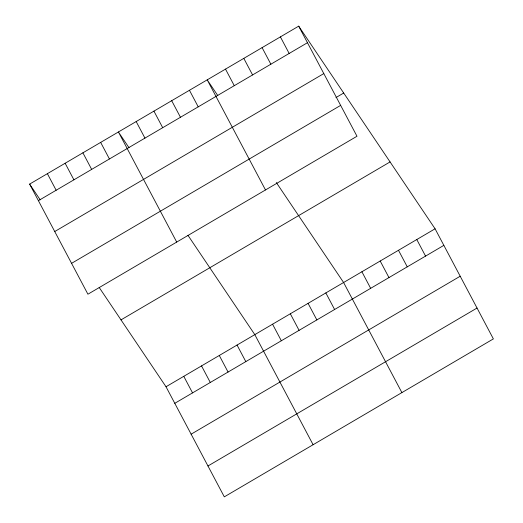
<?xml version="1.0" encoding="UTF-8"?>
<svg xmlns="http://www.w3.org/2000/svg" width="523" height="523" viewBox="0 0 523 523"><rect width="100%" height="100%" fill="white"/><g stroke="black" fill="none" stroke-linecap="round" stroke-linejoin="round"><path stroke-width="0.78" d="M298.692 26.15L356.987 136.248L87.916 294.201L29.621 184.103L298.692 26.15L435.084 228.799L493.379 338.897L224.308 496.85L166.013 386.752L99.18 287.454M38.395 200.669L307.465 42.716M54.738 231.532L323.809 73.58M335.962 97.566L343.703 93.022M71.573 263.337L340.643 105.385M121.003 319.88L390.073 161.927M166.013 386.752L435.084 228.799M174.78 403.318L443.85 245.365M191.124 434.182L460.194 276.229M207.964 465.986L477.035 308.034M217.803 95.591L207.213 79.856L265.501 189.954M276.314 182.527L343.598 282.505L401.893 392.603M129.004 147.715L118.42 131.979L176.709 242.077M187.973 235.33L254.806 334.628L313.1 444.727M29.621 184.103L40.212 199.838M416.785 239.541L425.559 256.107M398.487 250.282L407.26 266.848M280.4 36.891L289.167 53.457M380.195 261.023L388.962 277.589M262.101 47.632L270.868 64.198M361.896 271.764L370.663 288.33M243.803 58.373L252.576 74.939M225.505 69.114L234.278 85.68M325.842 292.926L334.609 309.492M308.08 303.353L316.853 319.919M189.45 90.276L198.224 106.842M290.324 313.78L299.091 330.346M171.694 100.704L180.461 117.27M272.561 324.201L281.335 340.767M153.932 111.131L162.705 127.697M136.176 121.552L144.949 138.118M237.05 345.056L245.817 361.615M219.287 355.477L228.061 372.043M100.658 142.406L109.431 158.966M201.532 365.904L210.298 382.47M82.902 152.827L91.669 169.393M183.769 376.325L192.542 392.891M65.14 163.254L73.913 179.82M47.384 173.675L56.151 190.241"/></g></svg>
